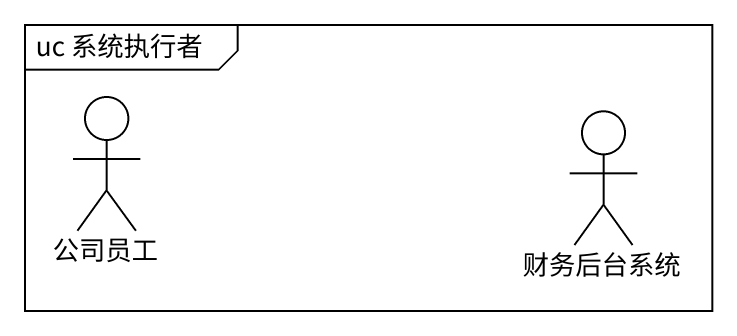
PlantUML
@startuml
mainframe uc 系统执行者
actor 公司员工
actor 财务后台系统
@enduml
